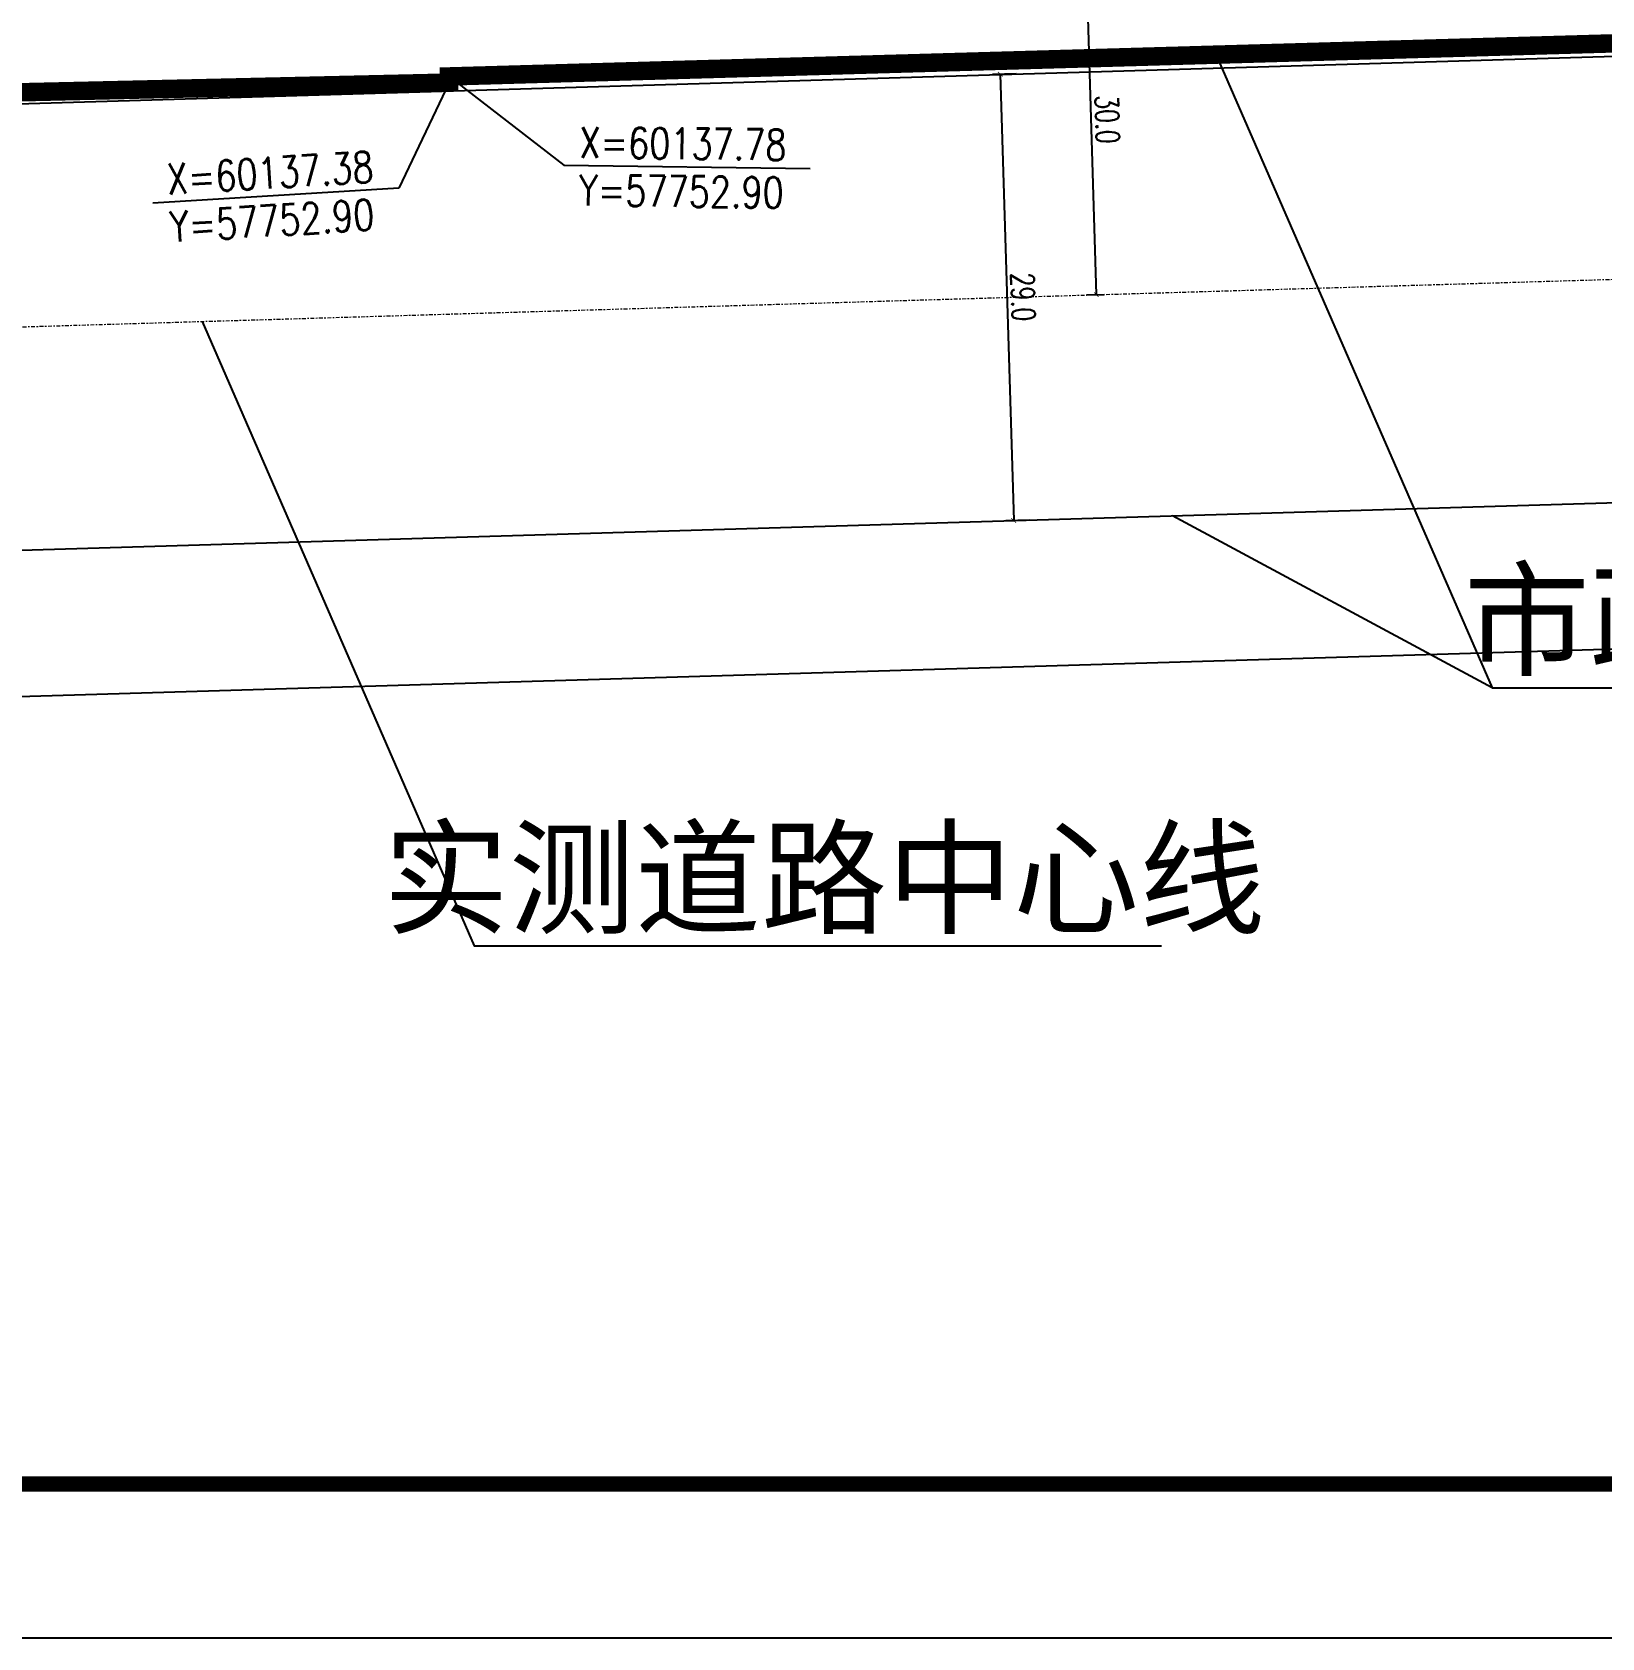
# Model space of a CAD drawing. Header units: inches. Extents: x 393 to 1582, y 246 to 1188.
# Drawn here: x 689.8 to 791.8, y 245.6 to 349.9 of the extents above; entities that cross this region are included whole.
import ezdxf
from ezdxf.enums import TextEntityAlignment as Align

# ---------------------------------------------------------------- set-up
doc = ezdxf.new("R2010")
doc.units = ezdxf.units.IN
doc.header["$MEASUREMENT"] = 0
for name, pattern in [('BORDER2', [0.875, 0.25, -0.125, 0.25, -0.125, 0, -0.125]), ('CENTERX2', [4, 2.5, -0.5, 0.5, -0.5]), ('DOTE', [2.42, 2, -0.2, 0.02, -0.2])]:
    doc.linetypes.add(name, pattern=pattern)
for name, color, linetype in [('83', 8, 'Continuous'), ('buildtext', 2, 'Continuous'), ('hongzb', 5, 'Continuous'), ('roaddim', 2, 'Continuous'), ('TK', 7, 'Continuous')]:
    doc.layers.add(name, color=color, linetype=linetype)
for name, color, linetype, lineweight in [('HONG', 6, 'DOTE', 15), ('ROAD', 1, 'Continuous', 25), ('ROAD-CENTER', 7, 'CENTERX2', 18)]:
    doc.layers.add(name, color=color, linetype=linetype, lineweight=lineweight)
doc.styles.add('HZ', font='simplex.shx', dxfattribs={"width": 0.7, "bigfont": 'hztxt.shx'})
doc.styles.get("Standard").update_dxf_attribs({"font": 'arial.ttf'})
doc.dimstyles.new('NORMAL', dxfattribs={"dimtxt": 1.5, "dimasz": 0.3, "dimexe": 0.5, "dimexo": 0.3, "dimgap": 0.3, "dimtad": 1, "dimdec": 1, "dimzin": 1, "dimdsep": 46, "dimtxsty": 'HZ', "dimblk": 'ARCHTICK', "dimcen": 0, "dimclrt": 256, "dimadec": 0, "dimazin": 0, "dimtfac": 1, "dimtdec": 1, "dimtofl": 0, "dimtmove": 0, "dimatfit": 3, "dimldrblk": 'ARCHTICK', "dimfxl": 1, "dimtolj": 2, "dimtzin": 0, "dimarcsym": 0})

# ---------------------------------------------------------------- blocks, each defined once
blk = doc.blocks.new('_ARCHTICK')
at = {"color": 0, "linetype": 'ByBlock', "const_width": 0.15}
blk.add_lwpolyline([(-0.5, -0.5), (0.5, 0.5)], dxfattribs=at)
blk = doc.blocks.new('*D78')
at = {"layer": 'DEFPOINTS', "color": 0, "ltscale": 0.3, "transparency": 16777216}
for p in [(754.05, 347.18), (753.59, 318.15), (754.91, 318.19)]:
    blk.add_point(p, dxfattribs=at)
at = {"layer": 'roaddim', "color": 0, "lineweight": -2, "ltscale": 0.3, "transparency": 16777216}
for p, q in [((753.75, 347.17), (752.22, 347.12)), ((752.72, 347.14), (753.59, 318.15)), ((754.61, 318.18), (753.09, 318.13))]:
    blk.add_line(p, q, dxfattribs=at)
at = {"layer": 'roaddim', "color": 0, "lineweight": -2, "ltscale": 0.3, "transparency": 16777216, "xscale": 0.3, "yscale": 0.3, "zscale": 0.3}
for p, rotation in [((752.72, 347.14), 91.7114408745968), ((753.59, 318.15), 271.7114408745968)]:
    blk.add_blockref('_ARCHTICK', p, dxfattribs=dict(at, rotation=rotation))
at = {"layer": 'roaddim', "ltscale": 0.3, "transparency": 16777216, "insert": (754.2, 332.67), "char_height": 1.5, "attachment_point": 5, "rotation": 271.7114, "style": 'HZ'}
blk.add_mtext('\\A2;29.0', dxfattribs=at)
blk = doc.blocks.new('*D189')
at = {"layer": 'DEFPOINTS', "color": 0, "ltscale": 0.3, "transparency": 16777216}
for p in [(754.05, 347.18), (753.59, 318.15), (754.91, 318.19)]:
    blk.add_point(p, dxfattribs=at)
at = {"layer": 'roaddim', "color": 0, "lineweight": -2, "ltscale": 0.3, "transparency": 16777216}
for p, q in [((753.75, 347.17), (752.22, 347.12)), ((752.72, 347.14), (753.59, 318.15)), ((754.61, 318.18), (753.09, 318.13))]:
    blk.add_line(p, q, dxfattribs=at)
at = {"layer": 'roaddim', "color": 0, "lineweight": -2, "ltscale": 0.3, "transparency": 16777216, "xscale": 0.3, "yscale": 0.3, "zscale": 0.3}
for p, rotation in [((752.72, 347.14), 91.7114408745968), ((753.59, 318.15), 271.7114408745968)]:
    blk.add_blockref('_ARCHTICK', p, dxfattribs=dict(at, rotation=rotation))
at = {"layer": 'roaddim', "ltscale": 0.3, "transparency": 16777216, "insert": (754.2, 332.67), "char_height": 1.5, "attachment_point": 5, "rotation": 271.7114, "style": 'HZ'}
blk.add_mtext('\\A2;29.0', dxfattribs=at)
blk = doc.blocks.new('*D190')
at = {"layer": 'DEFPOINTS', "color": 0, "ltscale": 0.3, "transparency": 16777216}
for p in [(757.13, 362.77), (758.07, 362.8), (758.02, 332.79)]:
    blk.add_point(p, dxfattribs=at)
at = {"layer": 'roaddim', "color": 0, "lineweight": -2, "ltscale": 0.3, "transparency": 16777216}
for p, q in [((757.43, 362.78), (758.56, 362.82)), ((758.96, 332.82), (758.07, 362.8)), ((758.32, 332.8), (759.46, 332.83))]:
    blk.add_line(p, q, dxfattribs=at)
at = {"layer": 'roaddim', "color": 0, "lineweight": -2, "ltscale": 0.3, "transparency": 16777216, "xscale": 0.3, "yscale": 0.3, "zscale": 0.3}
for p, rotation in [((758.07, 362.8), 91.71144087461585), ((758.96, 332.82), 271.7114408746158)]:
    blk.add_blockref('_ARCHTICK', p, dxfattribs=dict(at, rotation=rotation))
at = {"layer": 'roaddim', "ltscale": 0.3, "transparency": 16777216, "insert": (759.67, 344.2), "char_height": 1.5, "attachment_point": 5, "rotation": 271.7114, "style": 'HZ'}
blk.add_mtext('\\A2;30.0', dxfattribs=at)

msp = doc.modelspace()

# ---------------------------------------------------------------- linework, layer by layer
at = {"color": 0}
msp.add_lwpolyline([(393.055, 245.578), (1582.055, 245.578), (1582.055, 1086.578), (393.055, 1086.578)], close=True, dxfattribs=at)
at = {"color": 0, "const_width": 1}
msp.add_lwpolyline([(418.055, 255.578), (1572.055, 255.578), (1572.055, 1076.578), (418.055, 1076.578)], close=True, dxfattribs=at)
at = {"color": 0, "linetype": 'Continuous', "ltscale": 0.8}
msp.add_lwpolyline([(667.899, 556.321), (666.625, 552.804), (801.102, 486.03), (788.272, 456.524), (779.587, 432.68), (771.874, 407.241), (606.388, 402.292), (605.618, 399.682), (595.64, 387.164), (596.108, 343.865), (716.916, 346.593), (716.916, 346.993), (881.774, 351.674)], dxfattribs=at)
at = {"layer": '83', "color": 0, "linetype": 'Continuous'}
for points in [[(551.001, 341.109), (937.787, 352.666), (1089.191, 357.146), (1388.961, 366.016)], [(546.193, 311.952), (938.651, 323.679), (1090.049, 328.159), (1389.819, 337.029)]]:
    msp.add_lwpolyline(points, dxfattribs=at)
at = {"layer": 'buildtext', "color": 0}
msp.add_line((784.656, 307.274), (763.91, 318.458), dxfattribs=at)
for points in [[(766.984, 347.83), (784.656, 307.274), (829.284, 307.274)], [(700.88, 331.081), (718.552, 290.525), (763.18, 290.525)]]:
    msp.add_lwpolyline(points, dxfattribs=at)
at = {"layer": 'HONG', "color": 0, "linetype": 'BORDER2', "ltscale": 0.8, "const_width": 1.2}
msp.add_lwpolyline([(667.899, 556.321), (666.625, 552.804), (801.102, 486.03), (788.272, 456.524), (779.587, 432.68), (771.874, 407.241), (606.388, 402.292), (605.618, 399.682), (595.64, 387.164), (596.108, 343.865), (716.916, 346.593), (716.916, 346.993), (881.774, 351.674)], dxfattribs=at)
at = {"layer": 'hongzb', "color": 0, "ltscale": 0.3}
for points in [[(716.916, 346.593), (713.656, 339.736)], [(716.916, 346.993), (724.377, 341.224)], [(724.377, 341.224), (740.375, 341.017)], [(713.656, 339.736), (697.685, 338.759)]]:
    msp.add_lwpolyline(points, dxfattribs=at)
at = {"layer": 'ROAD', "color": 0}
msp.add_line((571.127, 303.193), (938.933, 314.183), dxfattribs=at)
at = {"layer": 'ROAD-CENTER', "color": 5, "ltscale": 0.1}
msp.add_line((547.937, 326.511), (938.22, 338.172), dxfattribs=at)
at = {"layer": 'TK', "color": 0}
msp.add_lwpolyline([(1582.055, 245.578), (1582.055, 1086.578), (393.055, 1086.578), (393.055, 245.578)], close=True, dxfattribs=at)
at = {"layer": 'TK', "color": 0, "const_width": 1}
msp.add_lwpolyline([(418.055, 1076.578), (418.055, 255.578), (1572.055, 255.578), (1572.055, 1076.578)], close=True, dxfattribs=at)

# ---------------------------------------------------------------- texts
at = {"layer": 'buildtext', "color": 0}
for s, p in [('市政道路边线', (807.375, 311.68)), ('实测道路中心线', (741.271, 294.931))]:
    msp.add_text(s, height=6, dxfattribs=at).set_placement(p, align=Align.MIDDLE_CENTER)
at = {"layer": 'hongzb', "color": 0, "ltscale": 0.3, "style": 'HZ', "width": 0.8}
for s, rotation, p in [('X=60137.78', 359.26, (725.383, 341.711)), ('X=60137.38', 3.5, (698.653, 339.319)), ('Y=57752.90', 359.26, (725.343, 338.611)), ('Y=57752.90', 3.5, (698.842, 336.225))]:
    msp.add_text(s, height=2, rotation=rotation, dxfattribs=at).set_placement(p)

# ---------------------------------------------------------------- dimensions: what is measured, and where the dimension line sits
at = {"layer": 'roaddim', "color": 0, "ltscale": 0.3}
dim = msp.add_linear_dim(base=(758.065, 362.803), p1=(758.021, 332.788), p2=(757.125, 362.775), angle=91.71144, dimstyle='NORMAL', override={"dimzin": 0}, dxfattribs=at)
dim.commit()
dim.dimension.update_dxf_attribs({"geometry": '*D190', "text_midpoint": (758.622, 344.166), "dimtype": 161})
for picture in ['*D78', '*D189']:
    dim = msp.add_aligned_dim(p1=(754.047, 347.176), p2=(754.913, 318.189), distance=-1.326, dimstyle='NORMAL', override={"dimzin": 0}, dxfattribs=at)
    dim.commit()
    dim.dimension.update_dxf_attribs({"geometry": picture, "text_midpoint": (754.204, 332.674)})

doc.saveas('drawing.dxf')
